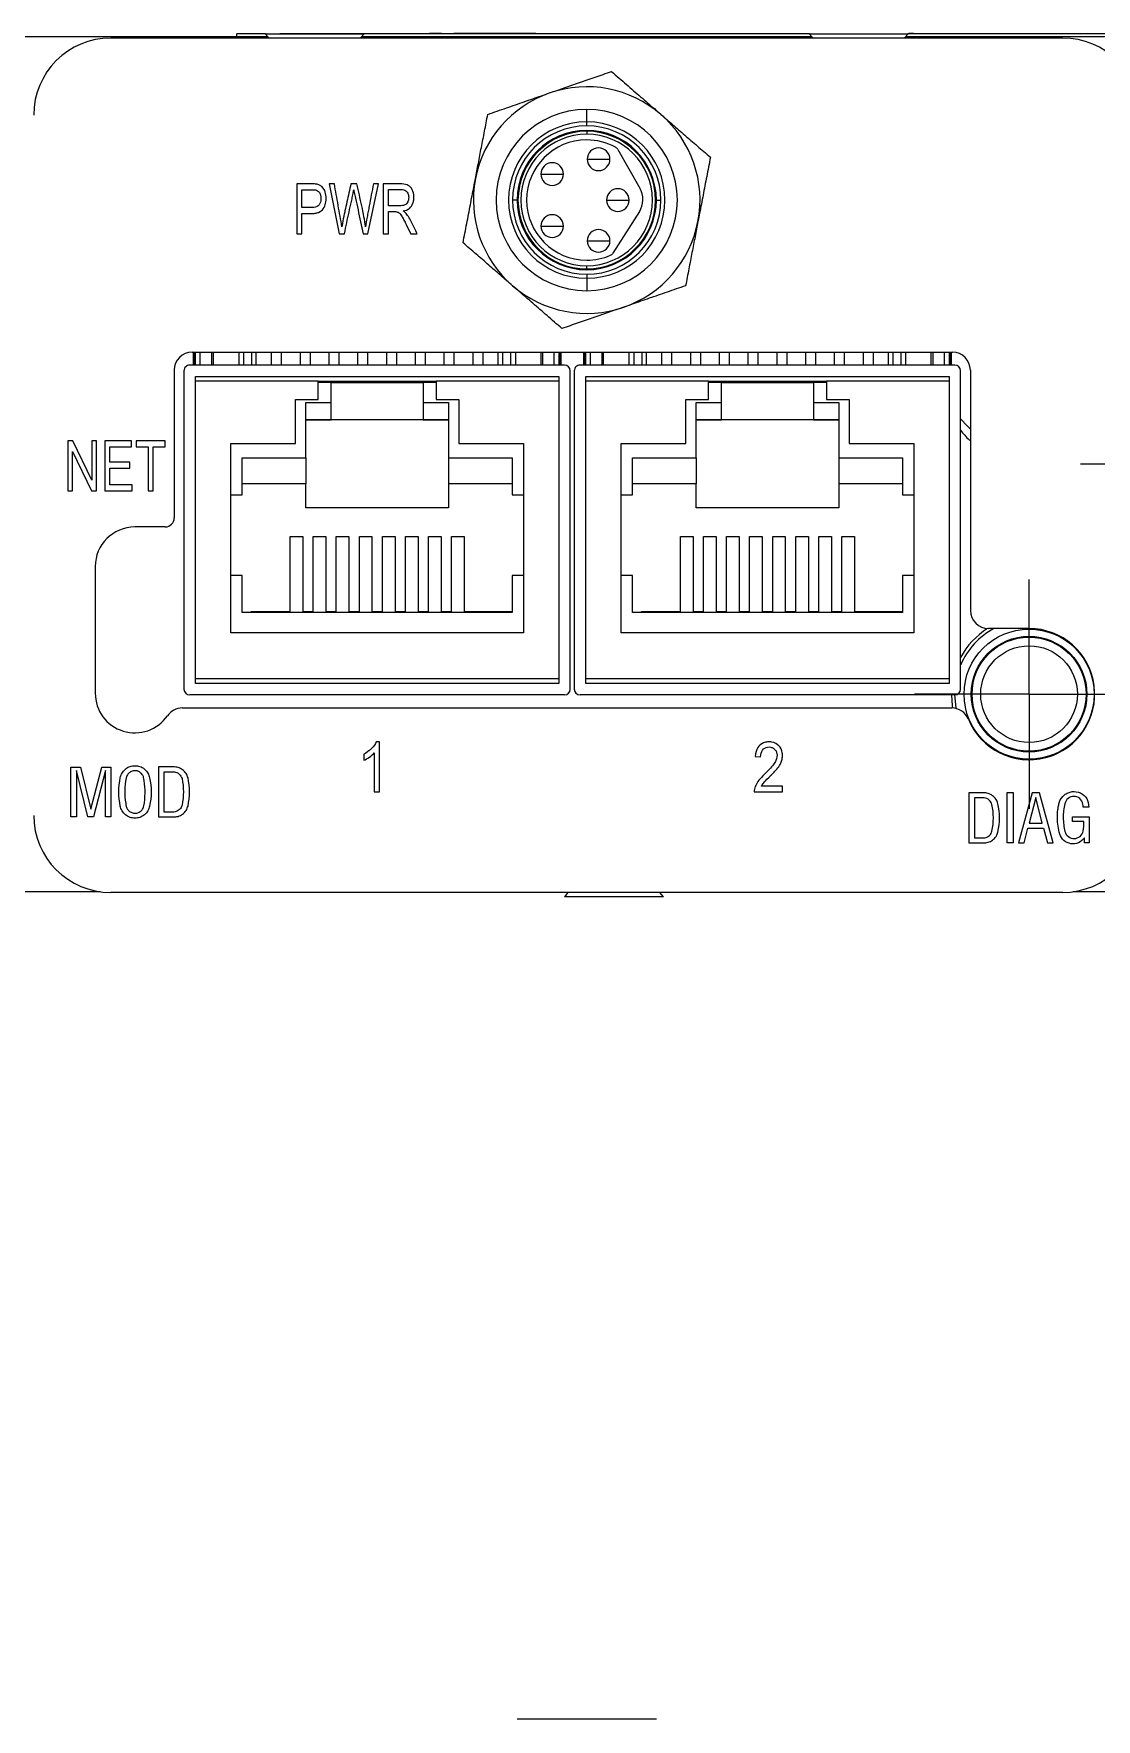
# Model space of a CAD drawing. Header units: inches. Extents: x 1.03 to 9.87, y 1.07 to 7.21.
# Drawn here: x 3.026 to 3.949, y 5.718 to 7.181 of the extents above; entities that cross this region are included whole.
import ezdxf

# ---------------------------------------------------------------- set-up
doc = ezdxf.new("R2010")
doc.units = ezdxf.units.IN
doc.header["$MEASUREMENT"] = 0
doc.layers.add('1', color=7, linetype='Continuous')

# ---------------------------------------------------------------- blocks, each defined once
blk = doc.blocks.new('SW_CENTERMARKSYMBOL_1')
at = {"layer": '1', "color": 0}
for p, q in [((0, 0.1), (0, 0.305)), ((0, 0), (0, 0.05)), ((-0.1, 0), (-0.305, 0)), ((0, 0), (-0.05, 0)), ((0, 0), (0, -0.05)), ((0, 0), (0.05, 0)), ((0.1, 0), (0.305, 0)), ((0, -0.1), (0, -0.305))]:
    blk.add_line(p, q, dxfattribs=at)
blk = doc.blocks.new('SW_CENTERMARKSYMBOL_6')
at = {"layer": '1', "color": 0}
for p, q in [((0, 0.05), (0, 0.0995)), ((0, 0), (0, 0.05)), ((-0.05, 0), (-0.0995, 0)), ((0, 0), (-0.05, 0)), ((0, 0), (0, -0.05)), ((0, 0), (0.05, 0)), ((0.05, 0), (0.0995, 0)), ((0, -0.05), (0, -0.0995))]:
    blk.add_line(p, q, dxfattribs=at)

msp = doc.modelspace()

# ---------------------------------------------------------------- linework, layer by layer
at = {"color": 7, "linetype": 'Continuous', "lineweight": 25}
for p, q in [((3.2293, 7.1787), (2.9883, 7.1787)), ((3.0929, 7.1777), (3.9197, 7.1777)), ((3.2272, 7.1812), (3.2023, 7.1812)), ((3.2023, 7.1787), (3.2023, 7.1812)), ((3.2271, 7.1813), (3.2302, 7.1777)), ((3.2271, 7.1813), (3.2701, 7.1813)), ((3.2397, 7.1814), (3.2397, 7.1813)), ((3.2397, 7.1814), (3.3591, 7.1814)), ((3.2701, 7.1813), (3.3131, 7.1813)), ((3.3099, 7.1777), (3.3131, 7.1813)), ((3.7018, 7.1787), (3.3108, 7.1787)), ((3.6997, 7.1812), (3.3129, 7.1812)), ((3.3591, 7.1814), (3.3591, 7.1812)), ((3.3591, 7.1814), (3.3697, 7.1814)), ((3.3697, 7.1814), (3.3697, 7.1812)), ((3.3803, 7.1814), (3.3697, 7.1814)), ((3.3803, 7.1814), (3.3803, 7.1812)), ((3.3803, 7.1814), (3.3909, 7.1814)), ((3.3909, 7.1814), (3.3909, 7.1812)), ((3.4621, 7.1814), (3.3909, 7.1814)), ((3.4621, 7.1814), (3.4621, 7.1812)), ((3.4627, 7.1814), (3.4627, 7.1812)), ((3.5288, 7.1814), (3.5288, 7.1812)), ((3.5288, 7.1814), (3.5389, 7.1814)), ((3.5389, 7.1814), (3.5638, 7.1814)), ((3.5389, 7.1814), (3.5389, 7.1812)), ((3.5638, 7.1814), (3.5638, 7.1812)), ((3.5638, 7.1814), (3.574, 7.1814)), ((3.574, 7.1814), (3.574, 7.1812)), ((3.5894, 7.1814), (3.6004, 7.1814)), ((3.5894, 7.1814), (3.5894, 7.1812)), ((3.6004, 7.1814), (3.6004, 7.1812)), ((3.6158, 7.1814), (3.6258, 7.1814)), ((3.6158, 7.1814), (3.6158, 7.1812)), ((3.6258, 7.1814), (3.6508, 7.1814)), ((3.6258, 7.1814), (3.6258, 7.1812)), ((3.6508, 7.1814), (3.6508, 7.1812)), ((3.6508, 7.1814), (3.661, 7.1814)), ((3.661, 7.1814), (3.661, 7.1812)), ((3.6753, 7.1814), (3.6753, 7.1812)), ((3.676, 7.1814), (3.676, 7.1812)), ((3.691, 7.1814), (3.691, 7.1812)), ((3.6995, 7.1813), (3.7026, 7.1777)), ((3.6995, 7.1813), (3.7425, 7.1813)), ((3.7224, 7.1814), (3.7224, 7.1813)), ((3.7369, 7.1814), (3.7369, 7.1813)), ((3.7425, 7.1813), (3.7855, 7.1813)), ((3.7592, 7.1814), (3.7592, 7.1813)), ((3.7706, 7.1814), (3.7706, 7.1813)), ((3.7824, 7.1777), (3.7855, 7.1813)), ((4.4913, 7.1787), (3.7832, 7.1787)), ((4.2773, 7.1812), (3.7853, 7.1812)), ((3.7902, 7.1814), (3.7861, 7.1814)), ((3.7902, 7.1814), (3.8009, 7.1814)), ((3.7902, 7.1814), (3.7902, 7.1812)), ((3.8009, 7.1814), (3.8009, 7.1812)), ((3.8009, 7.1814), (3.8119, 7.1814)), ((3.8119, 7.1814), (3.8119, 7.1812)), ((3.8212, 7.1814), (3.8212, 7.1812)), ((3.8212, 7.1814), (3.8329, 7.1814)), ((3.8329, 7.1814), (3.8329, 7.1812)), ((3.8422, 7.1814), (3.8422, 7.1812)), ((3.8422, 7.1814), (3.8532, 7.1814)), ((3.8532, 7.1814), (3.8532, 7.1812)), ((3.8532, 7.1814), (3.8638, 7.1814)), ((3.8638, 7.1814), (3.8638, 7.1812)), ((3.9293, 7.1814), (3.9293, 7.1812)), ((3.9293, 7.1814), (3.973, 7.1814)), ((3.5063, 7.1013), (3.5063, 7.1048)), ((3.5063, 7.0966), (3.5063, 7.094)), ((3.5067, 7.0723), (3.5264, 7.0723)), ((3.5332, 7.0808), (3.5525, 7.0473)), ((3.4664, 7.0595), (3.4861, 7.0595)), ((3.2546, 7.051), (3.2546, 7.0077)), ((3.259, 7.0304), (3.259, 7.0459)), ((3.2871, 7.051), (3.2826, 7.051)), ((3.2826, 7.051), (3.2914, 7.0077)), ((3.3067, 7.051), (3.3014, 7.051)), ((3.3163, 7.0077), (3.3254, 7.051)), ((3.3254, 7.051), (3.321, 7.051)), ((3.3296, 7.051), (3.3296, 7.0077)), ((3.334, 7.0319), (3.334, 7.0462)), ((3.2676, 7.0304), (3.259, 7.0304)), ((3.3435, 7.0319), (3.334, 7.0319)), ((3.334, 7.0077), (3.334, 7.0269)), ((3.4458, 7.0369), (3.4419, 7.0369)), ((3.5235, 7.0369), (3.5432, 7.0369)), ((3.552, 7.0269), (3.5291, 6.9908)), ((3.5668, 7.0369), (3.5707, 7.0369)), ((3.259, 7.0077), (3.259, 7.0253)), ((3.4664, 7.0143), (3.4861, 7.0143)), ((3.2546, 7.0077), (3.259, 7.0077)), ((3.2914, 7.0077), (3.2959, 7.0077)), ((3.312, 7.0077), (3.3163, 7.0077)), ((3.3296, 7.0077), (3.334, 7.0077)), ((3.3534, 7.0077), (3.3589, 7.0077)), ((3.5067, 7.0015), (3.5264, 7.0015)), ((3.5063, 6.9772), (3.5063, 6.9798)), ((3.5063, 6.9725), (3.5063, 6.969)), ((3.1636, 6.9049), (3.8239, 6.9049)), ((3.1645, 6.9049), (3.1645, 6.8936)), ((3.1665, 6.8936), (3.1665, 6.9049)), ((3.1705, 6.8936), (3.1705, 6.9049)), ((3.1804, 6.9049), (3.1804, 6.8936)), ((3.2043, 6.8936), (3.2043, 6.9049)), ((3.2193, 6.8936), (3.2193, 6.9049)), ((3.2323, 6.9049), (3.2323, 6.8936)), ((3.2413, 6.8936), (3.2413, 6.9049)), ((3.2573, 6.9049), (3.2573, 6.8936)), ((3.2663, 6.8936), (3.2663, 6.9049)), ((3.2823, 6.9049), (3.2823, 6.8936)), ((3.2913, 6.8936), (3.2913, 6.9049)), ((3.3073, 6.9049), (3.3073, 6.8936)), ((3.3163, 6.8936), (3.3163, 6.9049)), ((3.3323, 6.9049), (3.3323, 6.8936)), ((3.3413, 6.8936), (3.3413, 6.9049)), ((3.3573, 6.9049), (3.3573, 6.8936)), ((3.3663, 6.8936), (3.3663, 6.9049)), ((3.3823, 6.9049), (3.3823, 6.8936)), ((3.3913, 6.8936), (3.3913, 6.9049)), ((3.4073, 6.9049), (3.4073, 6.8936)), ((3.4163, 6.8936), (3.4163, 6.9049)), ((3.4293, 6.8936), (3.4293, 6.9049)), ((3.4443, 6.9049), (3.4443, 6.8936)), ((3.4682, 6.8936), (3.4682, 6.9049)), ((3.478, 6.8936), (3.478, 6.9049)), ((3.482, 6.9049), (3.482, 6.8936)), ((3.484, 6.8936), (3.484, 6.9049)), ((3.5035, 6.9049), (3.5035, 6.8936)), ((3.5055, 6.8936), (3.5055, 6.9049)), ((3.5095, 6.8936), (3.5095, 6.9049)), ((3.5194, 6.9049), (3.5194, 6.8936)), ((3.5433, 6.8936), (3.5433, 6.9049)), ((3.5583, 6.8936), (3.5583, 6.9049)), ((3.5713, 6.9049), (3.5713, 6.8936)), ((3.5803, 6.8936), (3.5803, 6.9049)), ((3.5963, 6.9049), (3.5963, 6.8936)), ((3.6053, 6.8936), (3.6053, 6.9049)), ((3.6213, 6.9049), (3.6213, 6.8936)), ((3.6303, 6.8936), (3.6303, 6.9049)), ((3.6463, 6.9049), (3.6463, 6.8936)), ((3.6553, 6.8936), (3.6553, 6.9049)), ((3.6713, 6.9049), (3.6713, 6.8936)), ((3.6803, 6.8936), (3.6803, 6.9049)), ((3.6963, 6.9049), (3.6963, 6.8936)), ((3.7053, 6.8936), (3.7053, 6.9049)), ((3.7213, 6.9049), (3.7213, 6.8936)), ((3.7303, 6.8936), (3.7303, 6.9049)), ((3.7463, 6.9049), (3.7463, 6.8936)), ((3.7553, 6.8936), (3.7553, 6.9049)), ((3.7683, 6.8936), (3.7683, 6.9049)), ((3.7833, 6.9049), (3.7833, 6.8936)), ((3.8072, 6.8936), (3.8072, 6.9049)), ((3.817, 6.8936), (3.817, 6.9049)), ((3.821, 6.9049), (3.821, 6.8936)), ((3.823, 6.8936), (3.823, 6.9049)), ((3.148, 6.8892), (3.148, 6.7609)), ((3.1565, 6.8886), (3.1565, 6.6121)), ((3.487, 6.8936), (3.1615, 6.8936)), ((3.1665, 6.8836), (3.482, 6.8836)), ((3.1665, 6.6171), (3.1665, 6.8836)), ((3.482, 6.8836), (3.482, 6.6171)), ((3.492, 6.6121), (3.492, 6.8886)), ((3.4955, 6.8886), (3.4955, 6.6121)), ((3.826, 6.8936), (3.5005, 6.8936)), ((3.5055, 6.8836), (3.821, 6.8836)), ((3.5055, 6.6171), (3.5055, 6.8836)), ((3.821, 6.8836), (3.821, 6.6171)), ((3.831, 6.6121), (3.831, 6.8886)), ((3.8396, 6.8892), (3.8396, 6.6804)), ((3.273, 6.8796), (3.1665, 6.8796)), ((3.1665, 6.6211), (3.1665, 6.8796)), ((3.273, 6.8796), (3.3755, 6.8796)), ((3.273, 6.8636), (3.273, 6.8796)), ((3.2843, 6.8786), (3.273, 6.8786)), ((3.275, 6.8786), (3.2752, 6.8796)), ((3.2834, 6.8796), (3.2835, 6.8786)), ((3.2843, 6.8611), (3.2843, 6.8786)), ((3.2843, 6.8786), (3.3643, 6.8786)), ((3.2913, 6.8786), (3.2913, 6.8796)), ((3.3073, 6.8796), (3.3073, 6.8786)), ((3.3163, 6.8786), (3.3163, 6.8796)), ((3.3323, 6.8796), (3.3323, 6.8786)), ((3.3413, 6.8786), (3.3413, 6.8796)), ((3.3573, 6.8796), (3.3573, 6.8786)), ((3.3643, 6.8786), (3.3643, 6.8611)), ((3.3755, 6.8786), (3.3643, 6.8786)), ((3.365, 6.8786), (3.3652, 6.8796)), ((3.3734, 6.8796), (3.3735, 6.8786)), ((3.482, 6.8796), (3.3755, 6.8796)), ((3.3755, 6.8796), (3.3755, 6.8636)), ((3.482, 6.8796), (3.482, 6.6211)), ((3.5055, 6.6211), (3.5055, 6.8796)), ((3.612, 6.8796), (3.5055, 6.8796)), ((3.612, 6.8636), (3.612, 6.8796)), ((3.612, 6.8796), (3.7145, 6.8796)), ((3.6233, 6.8786), (3.612, 6.8786)), ((3.614, 6.8786), (3.6142, 6.8796)), ((3.6224, 6.8796), (3.6225, 6.8786)), ((3.6233, 6.8611), (3.6233, 6.8786)), ((3.6233, 6.8786), (3.7033, 6.8786)), ((3.6303, 6.8786), (3.6303, 6.8796)), ((3.6463, 6.8796), (3.6463, 6.8786)), ((3.6553, 6.8786), (3.6553, 6.8796)), ((3.6713, 6.8796), (3.6713, 6.8786)), ((3.6803, 6.8786), (3.6803, 6.8796)), ((3.6963, 6.8796), (3.6963, 6.8786)), ((3.7033, 6.8786), (3.7033, 6.8611)), ((3.7145, 6.8786), (3.7033, 6.8786)), ((3.704, 6.8786), (3.7042, 6.8796)), ((3.7124, 6.8796), (3.7125, 6.8786)), ((3.7145, 6.8796), (3.7145, 6.8636)), ((3.821, 6.8796), (3.7145, 6.8796)), ((3.821, 6.8796), (3.821, 6.6211)), ((3.2534, 6.8636), (3.273, 6.8636)), ((3.2534, 6.8255), (3.2534, 6.8636)), ((3.2623, 6.8131), (3.2623, 6.8611)), ((3.2623, 6.8611), (3.2843, 6.8611)), ((3.2843, 6.8461), (3.2843, 6.8611)), ((3.3643, 6.8611), (3.3863, 6.8611)), ((3.3643, 6.8611), (3.3643, 6.8461)), ((3.3755, 6.8636), (3.3952, 6.8636)), ((3.3863, 6.8611), (3.3863, 6.8131)), ((3.3952, 6.8636), (3.3952, 6.8255)), ((3.5924, 6.8636), (3.612, 6.8636)), ((3.5924, 6.8255), (3.5924, 6.8636)), ((3.6013, 6.8131), (3.6013, 6.8611)), ((3.6013, 6.8611), (3.6233, 6.8611)), ((3.6233, 6.8461), (3.6233, 6.8611)), ((3.7033, 6.8611), (3.7253, 6.8611)), ((3.7033, 6.8611), (3.7033, 6.8461)), ((3.7145, 6.8636), (3.7342, 6.8636)), ((3.7253, 6.8611), (3.7253, 6.8131)), ((3.7342, 6.8636), (3.7342, 6.8255)), ((3.2623, 6.8461), (3.2843, 6.8461)), ((3.3863, 6.8461), (3.2623, 6.8461)), ((3.3643, 6.8461), (3.3863, 6.8461)), ((3.6013, 6.8461), (3.6233, 6.8461)), ((3.7253, 6.8461), (3.6013, 6.8461)), ((3.7033, 6.8461), (3.7253, 6.8461)), ((3.0599, 6.8277), (3.0555, 6.8277)), ((3.0555, 6.8277), (3.0555, 6.7844)), ((3.0766, 6.7937), (3.0599, 6.8277)), ((3.0806, 6.8277), (3.0766, 6.8277)), ((3.0766, 6.8277), (3.0766, 6.7937)), ((3.0806, 6.7844), (3.0806, 6.8277)), ((3.1108, 6.8277), (3.0878, 6.8277)), ((3.0878, 6.8277), (3.0878, 6.7844)), ((3.092, 6.8093), (3.092, 6.8226)), ((3.092, 6.8226), (3.1108, 6.8226)), ((3.1108, 6.8226), (3.1108, 6.8277)), ((3.1402, 6.8277), (3.115, 6.8277)), ((3.115, 6.8277), (3.115, 6.8226)), ((3.115, 6.8226), (3.1254, 6.8226)), ((3.1254, 6.8226), (3.1254, 6.7844)), ((3.1296, 6.7844), (3.1296, 6.8226)), ((3.1296, 6.8226), (3.1402, 6.8226)), ((3.1402, 6.8226), (3.1402, 6.8277)), ((3.1973, 6.8255), (3.2534, 6.8255)), ((3.1973, 6.6611), (3.1973, 6.8255)), ((3.3952, 6.8255), (3.4513, 6.8255)), ((3.4513, 6.8255), (3.4513, 6.6611)), ((3.5363, 6.8255), (3.5924, 6.8255)), ((3.5363, 6.6611), (3.5363, 6.8255)), ((3.7342, 6.8255), (3.7903, 6.8255)), ((3.7903, 6.8255), (3.7903, 6.6611)), ((3.0596, 6.7844), (3.0596, 6.8184)), ((3.0596, 6.8184), (3.0763, 6.7844)), ((3.1096, 6.8093), (3.092, 6.8093)), ((3.1096, 6.8042), (3.1096, 6.8093)), ((3.207, 6.8131), (3.2623, 6.8131)), ((3.207, 6.7808), (3.207, 6.8131)), ((3.2623, 6.8131), (3.2623, 6.7906)), ((3.3863, 6.8131), (3.4415, 6.8131)), ((3.3863, 6.8131), (3.3863, 6.7906)), ((3.4415, 6.8131), (3.4415, 6.7808)), ((3.546, 6.8131), (3.6013, 6.8131)), ((3.546, 6.7808), (3.546, 6.8131)), ((3.6013, 6.8131), (3.6013, 6.7906)), ((3.7253, 6.8131), (3.7805, 6.8131)), ((3.7253, 6.8131), (3.7253, 6.7906)), ((3.7805, 6.8131), (3.7805, 6.7808)), ((3.092, 6.7895), (3.092, 6.8042)), ((3.092, 6.8042), (3.1096, 6.8042)), ((3.0555, 6.7844), (3.0596, 6.7844)), ((3.0763, 6.7844), (3.0806, 6.7844)), ((3.0878, 6.7844), (3.1115, 6.7844)), ((3.1115, 6.7895), (3.092, 6.7895)), ((3.1115, 6.7844), (3.1115, 6.7895)), ((3.1254, 6.7844), (3.1296, 6.7844)), ((3.1973, 6.7808), (3.207, 6.7808)), ((3.2623, 6.7906), (3.207, 6.7906)), ((3.2623, 6.7696), (3.2623, 6.7906)), ((3.4415, 6.7906), (3.3863, 6.7906)), ((3.3863, 6.7906), (3.3863, 6.7696)), ((3.4415, 6.7808), (3.4513, 6.7808)), ((3.5363, 6.7808), (3.546, 6.7808)), ((3.6013, 6.7906), (3.546, 6.7906)), ((3.6013, 6.7696), (3.6013, 6.7906)), ((3.7805, 6.7906), (3.7253, 6.7906)), ((3.7253, 6.7906), (3.7253, 6.7696)), ((3.7805, 6.7808), (3.7903, 6.7808)), ((3.3863, 6.7696), (3.2623, 6.7696)), ((3.7253, 6.7696), (3.6013, 6.7696)), ((3.1402, 6.753), (3.1138, 6.753)), ((3.2488, 6.7446), (3.2598, 6.7446)), ((3.2488, 6.6796), (3.2488, 6.7446)), ((3.2598, 6.7446), (3.2598, 6.6796)), ((3.2688, 6.7446), (3.2798, 6.7446)), ((3.2688, 6.6796), (3.2688, 6.7446)), ((3.2798, 6.7446), (3.2798, 6.6796)), ((3.2888, 6.7446), (3.2998, 6.7446)), ((3.2888, 6.6796), (3.2888, 6.7446)), ((3.2998, 6.7446), (3.2998, 6.6796)), ((3.3088, 6.7446), (3.3198, 6.7446)), ((3.3088, 6.6796), (3.3088, 6.7446)), ((3.3198, 6.7446), (3.3198, 6.6796)), ((3.3288, 6.7446), (3.3398, 6.7446)), ((3.3288, 6.6796), (3.3288, 6.7446)), ((3.3398, 6.7446), (3.3398, 6.6796)), ((3.3488, 6.7446), (3.3598, 6.7446)), ((3.3488, 6.6796), (3.3488, 6.7446)), ((3.3598, 6.7446), (3.3598, 6.6796)), ((3.3688, 6.7446), (3.3798, 6.7446)), ((3.3688, 6.6796), (3.3688, 6.7446)), ((3.3798, 6.7446), (3.3798, 6.6796)), ((3.3888, 6.7446), (3.3998, 6.7446)), ((3.3888, 6.6796), (3.3888, 6.7446)), ((3.3998, 6.7446), (3.3998, 6.6796)), ((3.5878, 6.7446), (3.5988, 6.7446)), ((3.5878, 6.6796), (3.5878, 6.7446)), ((3.5988, 6.7446), (3.5988, 6.6796)), ((3.6078, 6.7446), (3.6188, 6.7446)), ((3.6078, 6.6796), (3.6078, 6.7446)), ((3.6188, 6.7446), (3.6188, 6.6796)), ((3.6278, 6.7446), (3.6388, 6.7446)), ((3.6278, 6.6796), (3.6278, 6.7446)), ((3.6388, 6.7446), (3.6388, 6.6796)), ((3.6478, 6.7446), (3.6588, 6.7446)), ((3.6478, 6.6796), (3.6478, 6.7446)), ((3.6588, 6.7446), (3.6588, 6.6796)), ((3.6678, 6.7446), (3.6788, 6.7446)), ((3.6678, 6.6796), (3.6678, 6.7446)), ((3.6788, 6.7446), (3.6788, 6.6796)), ((3.6878, 6.7446), (3.6988, 6.7446)), ((3.6878, 6.6796), (3.6878, 6.7446)), ((3.6988, 6.7446), (3.6988, 6.6796)), ((3.7078, 6.7446), (3.7188, 6.7446)), ((3.7078, 6.6796), (3.7078, 6.7446)), ((3.7188, 6.7446), (3.7188, 6.6796)), ((3.7278, 6.7446), (3.7388, 6.7446)), ((3.7278, 6.6796), (3.7278, 6.7446)), ((3.7388, 6.7446), (3.7388, 6.6796)), ((3.0793, 6.7186), (3.0793, 6.6086)), ((3.207, 6.7108), (3.1973, 6.7108)), ((3.207, 6.6786), (3.207, 6.7108)), ((3.4415, 6.7108), (3.4415, 6.6786)), ((3.4513, 6.7108), (3.4415, 6.7108)), ((3.546, 6.7108), (3.5363, 6.7108)), ((3.546, 6.6786), (3.546, 6.7108)), ((3.7805, 6.7108), (3.7805, 6.6786)), ((3.7903, 6.7108), (3.7805, 6.7108)), ((3.4415, 6.6786), (3.207, 6.6786)), ((3.2148, 6.6796), (3.2488, 6.6796)), ((3.2148, 6.6786), (3.2148, 6.6796)), ((3.2598, 6.6796), (3.2688, 6.6796)), ((3.2798, 6.6796), (3.2888, 6.6796)), ((3.2998, 6.6796), (3.3088, 6.6796)), ((3.3198, 6.6796), (3.3288, 6.6796)), ((3.3398, 6.6796), (3.3488, 6.6796)), ((3.3598, 6.6796), (3.3688, 6.6796)), ((3.3798, 6.6796), (3.3888, 6.6796)), ((3.3998, 6.6796), (3.4415, 6.6796)), ((3.7805, 6.6786), (3.546, 6.6786)), ((3.5538, 6.6796), (3.5878, 6.6796)), ((3.5538, 6.6786), (3.5538, 6.6796)), ((3.5988, 6.6796), (3.6078, 6.6796)), ((3.6188, 6.6796), (3.6278, 6.6796)), ((3.6388, 6.6796), (3.6478, 6.6796)), ((3.6588, 6.6796), (3.6678, 6.6796)), ((3.6788, 6.6796), (3.6878, 6.6796)), ((3.6988, 6.6796), (3.7078, 6.6796)), ((3.7188, 6.6796), (3.7278, 6.6796)), ((3.7388, 6.6796), (3.7805, 6.6796)), ((3.4513, 6.6611), (3.1973, 6.6611)), ((3.7903, 6.6611), (3.5363, 6.6611)), ((3.8905, 6.6648), (3.8552, 6.6648)), ((3.482, 6.6211), (3.1665, 6.6211)), ((3.482, 6.6171), (3.1665, 6.6171)), ((3.821, 6.6211), (3.5055, 6.6211)), ((3.821, 6.6171), (3.5055, 6.6171)), ((3.487, 6.6071), (3.1615, 6.6071)), ((3.826, 6.6071), (3.5005, 6.6071)), ((3.155, 6.5959), (3.8233, 6.5959)), ((3.3264, 6.5664), (3.3235, 6.5664)), ((3.3264, 6.5229), (3.3264, 6.5664)), ((3.0583, 6.5013), (3.0583, 6.5445)), ((3.0583, 6.5445), (3.0667, 6.5445)), ((3.0667, 6.5445), (3.0755, 6.508)), ((3.0755, 6.508), (3.0851, 6.5445)), ((3.0851, 6.5445), (3.0931, 6.5445)), ((3.0931, 6.5445), (3.0931, 6.5013)), ((3.1472, 6.5446), (3.1345, 6.5446)), ((3.1345, 6.5446), (3.1345, 6.5012)), ((3.3127, 6.5556), (3.3127, 6.5504)), ((3.3218, 6.5568), (3.3218, 6.5229)), ((3.6526, 6.5538), (3.6573, 6.5533)), ((3.0631, 6.5415), (3.0631, 6.5013)), ((3.0731, 6.5013), (3.0631, 6.5415)), ((3.0884, 6.5415), (3.078, 6.5013)), ((3.0884, 6.5013), (3.0884, 6.5415)), ((3.1394, 6.5054), (3.1394, 6.5404)), ((3.3218, 6.5229), (3.3264, 6.5229)), ((3.6518, 6.5229), (3.6764, 6.5229)), ((3.6764, 6.528), (3.6581, 6.528)), ((3.6764, 6.5229), (3.6764, 6.528)), ((3.8508, 6.5221), (3.8381, 6.5221)), ((3.8381, 6.5221), (3.8381, 6.4787)), ((3.843, 6.5179), (3.843, 6.4829)), ((3.8715, 6.5223), (3.8767, 6.5223)), ((3.8715, 6.4787), (3.8715, 6.5223)), ((3.8767, 6.5223), (3.8767, 6.4787)), ((3.8932, 6.522), (3.8814, 6.4787)), ((3.8963, 6.5182), (3.8906, 6.4957)), ((3.8995, 6.522), (3.8932, 6.522)), ((3.9019, 6.4957), (3.8963, 6.5182)), ((3.9115, 6.4787), (3.8995, 6.522)), ((3.0631, 6.5013), (3.0583, 6.5013)), ((3.078, 6.5013), (3.0731, 6.5013)), ((3.0931, 6.5013), (3.0884, 6.5013)), ((3.1345, 6.5012), (3.1472, 6.5012)), ((3.9282, 6.5014), (3.9428, 6.5014)), ((3.9282, 6.4971), (3.9282, 6.5014)), ((3.9424, 6.5098), (3.9375, 6.5098)), ((3.9428, 6.5014), (3.9428, 6.4788)), ((3.8863, 6.4787), (3.8894, 6.4913)), ((3.8894, 6.4913), (3.903, 6.4913)), ((3.8906, 6.4957), (3.9019, 6.4957)), ((3.903, 6.4913), (3.9064, 6.4787)), ((3.9382, 6.4971), (3.9282, 6.4971)), ((3.8381, 6.4787), (3.8508, 6.4787)), ((3.8767, 6.4787), (3.8715, 6.4787)), ((3.8814, 6.4787), (3.8863, 6.4787)), ((3.9064, 6.4787), (3.9115, 6.4787)), ((3.9386, 6.4788), (3.9385, 6.4831)), ((3.9428, 6.4788), (3.9386, 6.4788)), ((3.0838, 6.4362), (2.9883, 6.4362)), ((3.9197, 6.4355), (3.0929, 6.4355)), ((3.49, 6.4355), (3.4869, 6.4318)), ((3.5729, 6.4318), (3.4869, 6.4318)), ((3.5729, 6.4318), (3.5698, 6.4355)), ((4.4913, 6.4362), (3.9288, 6.4362)), ((3.5668, 5.7176), (3.4458, 5.7176))]:
    msp.add_line(p, q, dxfattribs=at)
at = {"color": 8, "linetype": 'Continuous', "lineweight": 25}
for p, q in [((3.5063, 7.1048), (3.5063, 7.1157)), ((3.5063, 6.969), (3.5063, 6.9582)), ((3.1653, 6.8936), (3.1653, 6.9049)), ((3.1658, 6.8936), (3.1658, 6.9049)), ((3.182, 6.8936), (3.182, 6.9049)), ((3.2081, 6.9049), (3.2081, 6.8936)), ((3.2155, 6.8936), (3.2155, 6.9049)), ((3.4331, 6.9049), (3.4331, 6.8936)), ((3.4405, 6.8936), (3.4405, 6.9049)), ((3.4666, 6.8936), (3.4666, 6.9049)), ((3.4828, 6.9049), (3.4828, 6.8936)), ((3.4833, 6.8936), (3.4833, 6.9049)), ((3.5043, 6.8936), (3.5043, 6.9049)), ((3.5048, 6.8936), (3.5048, 6.9049)), ((3.521, 6.8936), (3.521, 6.9049)), ((3.5471, 6.9049), (3.5471, 6.8936)), ((3.5545, 6.8936), (3.5545, 6.9049)), ((3.7721, 6.9049), (3.7721, 6.8936)), ((3.7795, 6.8936), (3.7795, 6.9049)), ((3.8056, 6.8936), (3.8056, 6.9049)), ((3.8218, 6.9049), (3.8218, 6.8936)), ((3.8223, 6.8936), (3.8223, 6.9049))]:
    msp.add_line(p, q, dxfattribs=at)
at = {"color": 7, "linetype": 'Continuous', "lineweight": 25, "flags": 128}
for points in [[(3.831, 6.8468), (3.8366, 6.8408), (3.8396, 6.838)], [(3.823, 6.6071), (3.8238, 6.5976), (3.8241, 6.5958)]]:
    msp.add_lwpolyline(points, dxfattribs=at)
at = {"color": 8, "linetype": 'Continuous', "lineweight": 25, "flags": 128}
msp.add_lwpolyline([(3.8258, 6.6071), (3.8269, 6.596), (3.827, 6.5954)], dxfattribs=at)
at = {"color": 7, "linetype": 'Continuous', "lineweight": 25}
for radius in [0.0565, 0.0502, 0.0495, 0.042]:
    msp.add_circle((3.8905, 6.6078), radius, dxfattribs=at)
for centre, radius, start, end in [((3.0929, 7.1107), 0.0669, 90, 180), ((3.9197, 7.1107), 0.0669, 0, 90), ((3.5063, 7.0369), 0.0984, 109.0837, 169.0837), ((3.5063, 7.0369), 0.0984, 49.0837, 109.0837), ((3.5063, 7.0369), 0.0787, 90, 180), ((3.5063, 7.0369), 0.0787, 0, 90), ((3.5063, 7.0369), 0.0679, 90, 180), ((3.5063, 7.0369), 0.0644, 90, 180), ((3.5063, 7.0369), 0.0679, 0, 90), ((3.5063, 7.0369), 0.0644, 0, 90), ((3.5063, 7.0369), 0.0984, 349.0837, 49.0837), ((3.5063, 7.0369), 0.0605, 0, 180), ((3.5063, 7.0369), 0.0597, 90, 270), ((3.5063, 7.0369), 0.0571, 90, 180), ((3.5063, 7.0369), 0.0522, 90, 270), ((3.5063, 7.0369), 0.0597, 270, 90), ((3.5063, 7.0369), 0.0571, 0, 90), ((3.5063, 7.0369), 0.0522, 61.3114, 90), ((3.5166, 7.0723), 0.00984, 90, 180), ((3.5166, 7.0723), 0.00984, 180, 270), ((3.5166, 7.0723), 0.00984, 0, 90), ((3.5166, 7.0723), 0.00984, 270, 0), ((3.529, 7.0784), 0.00492, 29.8778, 61.3114), ((3.5063, 7.0369), 0.0984, 169.0837, 229.0837), ((3.4763, 7.0595), 0.00984, 90, 180), ((3.4763, 7.0595), 0.00984, 180, 270), ((3.4763, 7.0595), 0.00984, 0, 90), ((3.4763, 7.0595), 0.00984, 270, 0), ((3.5333, 7.0369), 0.00984, 90, 180), ((3.5333, 7.0369), 0.00984, 0, 90), ((3.5354, 7.0374), 0.0197, 327.4538, 29.8778), ((3.5063, 7.0369), 0.0787, 180, 270), ((3.5063, 7.0369), 0.0679, 180, 270), ((3.5063, 7.0369), 0.0644, 180, 270), ((3.5063, 7.0369), 0.0605, 180, 0), ((3.5063, 7.0369), 0.0571, 180, 270), ((3.5063, 7.0369), 0.0571, 270, 0), ((3.5063, 7.0369), 0.0644, 270, 0), ((3.5063, 7.0369), 0.0679, 270, 0), ((3.5063, 7.0369), 0.0787, 270, 0), ((3.5333, 7.0369), 0.00984, 180, 270), ((3.5333, 7.0369), 0.00984, 270, 0), ((3.4763, 7.0143), 0.00984, 90, 180), ((3.4763, 7.0143), 0.00984, 180, 270), ((3.4763, 7.0143), 0.00984, 0, 90), ((3.4763, 7.0143), 0.00984, 270, 0), ((3.5063, 7.0369), 0.0984, 289.0837, 349.0837), ((3.5166, 7.0015), 0.00984, 90, 180), ((3.5166, 7.0015), 0.00984, 180, 270), ((3.5166, 7.0015), 0.00984, 0, 90), ((3.5166, 7.0015), 0.00984, 270, 0), ((3.5063, 7.0369), 0.0522, 270, 293.2047), ((3.5249, 6.9935), 0.00492, 293.2047, 327.4538), ((3.5063, 7.0369), 0.0984, 229.0837, 289.0837), ((3.1636, 6.8892), 0.0156, 90, 180), ((3.8239, 6.8892), 0.0156, 0, 90), ((3.1615, 6.8886), 0.005, 89.9999, 180), ((3.487, 6.8886), 0.005, 360, 90), ((3.5005, 6.8886), 0.005, 89.9999, 180), ((3.826, 6.8886), 0.005, 360, 90), ((3.1138, 6.7186), 0.0344, 90, 180), ((3.1402, 6.7609), 0.00781, 270, 0), ((3.8552, 6.6804), 0.0156, 180, 270), ((3.8905, 6.6078), 0.0675, 122.3535, 151.7228), ((3.8905, 6.6078), 0.057, 202.3082, 90), ((3.1138, 6.6086), 0.0344, 180, 325.4959), ((3.1615, 6.6121), 0.005, 180, 270), ((3.487, 6.6121), 0.005, 270.0001, 0), ((3.5005, 6.6121), 0.005, 180, 270), ((3.826, 6.6121), 0.005, 270.0001, 0), ((3.155, 6.5802), 0.0156, 90, 145.4959), ((3.8233, 6.5802), 0.0156, 22.3082, 90), ((3.0929, 6.5025), 0.0669, 180, 270), ((3.9197, 6.5025), 0.0669, 270, 0)]:
    msp.add_arc(centre, radius, start, end, dxfattribs=at)
at = {"color": 8, "linetype": 'Continuous', "lineweight": 25}
msp.add_arc((3.8905, 6.6078), 0.0646, 118.1498, 156.8586, dxfattribs=at)
at = {"color": 7, "linetype": 'Continuous', "lineweight": 25}
for points, knots in [([(3.4741, 7.1299), (3.4762, 7.1307), (3.4804, 7.1321), (3.4869, 7.1343), (3.4934, 7.1366), (3.5, 7.1389), (3.5068, 7.1412), (3.5137, 7.1436), (3.5207, 7.1461), (3.5254, 7.1477), (3.5278, 7.1485)], [0, 0, 0, 0, 0.11645, 0.235207, 0.356344, 0.47993, 0.60603, 0.734704, 0.866009, 1, 1, 1, 1]), ([(3.5278, 7.1485), (3.53, 7.1466), (3.5343, 7.1429), (3.5407, 7.1374), (3.5469, 7.1319), (3.5531, 7.1266), (3.5591, 7.1214), (3.565, 7.1163), (3.5688, 7.113), (3.5708, 7.1113)], [0, 0, 0, 0, 0.152912, 0.302327, 0.448325, 0.590995, 0.730429, 0.866728, 1, 1, 1, 1]), ([(3.4204, 7.1113), (3.4231, 7.1123), (3.4285, 7.1141), (3.4365, 7.1169), (3.4443, 7.1196), (3.452, 7.1223), (3.4595, 7.1249), (3.4669, 7.1274), (3.4717, 7.1291), (3.4741, 7.1299)], [0, 0, 0, 0, 0.152912, 0.302327, 0.448325, 0.590995, 0.730429, 0.866728, 1, 1, 1, 1]), ([(3.4096, 7.0556), (3.4101, 7.0577), (3.4109, 7.0621), (3.4122, 7.0688), (3.4135, 7.0756), (3.4148, 7.0825), (3.4162, 7.0895), (3.4176, 7.0967), (3.419, 7.104), (3.4199, 7.1089), (3.4204, 7.1113)], [0, 0, 0, 0, 0.11645, 0.235207, 0.356344, 0.47993, 0.60603, 0.734704, 0.866009, 1, 1, 1, 1]), ([(3.5708, 7.1113), (3.5724, 7.1098), (3.5758, 7.1069), (3.5809, 7.1025), (3.5862, 7.0979), (3.5915, 7.0933), (3.5969, 7.0886), (3.6024, 7.0838), (3.608, 7.079), (3.6118, 7.0757), (3.6137, 7.0741)], [0, 0, 0, 0, 0.1164499, 0.235207, 0.3563443, 0.4799303, 0.6060297, 0.7347035, 0.866009, 1, 1, 1, 1]), ([(3.6137, 7.0741), (3.6132, 7.0713), (3.6121, 7.0657), (3.6105, 7.0574), (3.6089, 7.0492), (3.6074, 7.0413), (3.6059, 7.0335), (3.6044, 7.0258), (3.6034, 7.0208), (3.6029, 7.0183)], [0, 0, 0, 0, 0.152912, 0.302327, 0.448325, 0.590995, 0.730429, 0.866728, 1, 1, 1, 1]), ([(3.3989, 6.9998), (3.3994, 7.0026), (3.4005, 7.0081), (3.4021, 7.0164), (3.4037, 7.0246), (3.4052, 7.0326), (3.4067, 7.0404), (3.4082, 7.048), (3.4092, 7.0531), (3.4096, 7.0556)], [0, 0, 0, 0, 0.152912, 0.302327, 0.448325, 0.590995, 0.730429, 0.866728, 1, 1, 1, 1]), ([(3.2722, 7.0506), (3.2714, 7.0508), (3.2703, 7.0509), (3.2675, 7.051), (3.2658, 7.051), (3.261, 7.051), (3.2578, 7.051), (3.2546, 7.051)], [0, 0, 0, 0, 0.25, 0.25, 0.5, 0.5, 1, 1, 1, 1]), ([(3.259, 7.0253), (3.2616, 7.0253), (3.2641, 7.0253), (3.268, 7.0253), (3.2693, 7.0253), (3.2715, 7.0256), (3.2725, 7.0259), (3.2752, 7.0269), (3.2765, 7.028), (3.2784, 7.0308), (3.2795, 7.0331), (3.2799, 7.0359), (3.28, 7.0378), (3.28, 7.0388), (3.2798, 7.0417), (3.2794, 7.0435), (3.2773, 7.0482), (3.2753, 7.0499), (3.2722, 7.0506)], [0, 0, 0, 0, 0.125, 0.125, 0.1875, 0.1875, 0.25, 0.25, 0.375, 0.375, 0.5, 0.5625, 0.5625, 0.625, 0.625, 0.75, 0.75, 1, 1, 1, 1]), ([(3.259, 7.0459), (3.2614, 7.0459), (3.2638, 7.0459), (3.2675, 7.0459), (3.2687, 7.0459), (3.2705, 7.0457), (3.2712, 7.0456), (3.2716, 7.0455)], [0, 0, 0, 0, 0.5, 0.5, 0.75, 0.75, 1, 1, 1, 1]), ([(3.2716, 7.0455), (3.2723, 7.0452), (3.2729, 7.0448), (3.274, 7.0437), (3.2744, 7.043), (3.2751, 7.0413), (3.2753, 7.0404), (3.2755, 7.0384), (3.2755, 7.0373), (3.275, 7.0344), (3.2743, 7.0329), (3.2719, 7.0309), (3.2701, 7.0304), (3.2676, 7.0304)], [0, 0, 0, 0, 0.125, 0.125, 0.25, 0.25, 0.375, 0.375, 0.5, 0.5, 0.75, 0.75, 1, 1, 1, 1]), ([(3.2936, 7.0137), (3.2928, 7.0199), (3.2915, 7.0261), (3.2893, 7.0385), (3.2882, 7.0448), (3.2871, 7.051)], [0, 0, 0, 0, 0.5, 0.5, 1, 1, 1, 1]), ([(3.3014, 7.051), (3.3003, 7.0458), (3.2986, 7.0379), (3.2966, 7.0288), (3.2957, 7.0245), (3.2953, 7.0227), (3.2952, 7.0222), (3.2951, 7.0219), (3.2951, 7.0218), (3.2949, 7.0206), (3.2944, 7.018), (3.2936, 7.0137)], [0, 0, 0, 0, 0.5, 0.75, 0.875, 0.90625, 0.921875, 0.921875, 0.9375, 0.9375, 1, 1, 1, 1]), ([(3.2959, 7.0077), (3.2972, 7.0139), (3.2992, 7.0232), (3.3016, 7.034), (3.3026, 7.0387), (3.3031, 7.041), (3.3032, 7.0418), (3.3036, 7.0436), (3.3038, 7.0446), (3.304, 7.0458)], [0, 0, 0, 0, 0.5, 0.75, 0.875, 0.875, 0.9375, 0.9375, 1, 1, 1, 1]), ([(3.304, 7.0458), (3.304, 7.0454), (3.3043, 7.0442), (3.3047, 7.042), (3.3051, 7.0404), (3.3053, 7.0395), (3.3062, 7.0352), (3.3084, 7.0249), (3.3106, 7.0146), (3.312, 7.0077)], [0, 0, 0, 0, 0.125, 0.1875, 0.1875, 0.25, 0.25, 0.5, 1, 1, 1, 1]), ([(3.3141, 7.0137), (3.3138, 7.0165), (3.3134, 7.0194), (3.3123, 7.0255), (3.3116, 7.0287), (3.3095, 7.0382), (3.3081, 7.0446), (3.3067, 7.051)], [0, 0, 0, 0, 0.25, 0.25, 0.5, 0.5, 1, 1, 1, 1]), ([(3.321, 7.051), (3.3198, 7.0446), (3.3183, 7.0366), (3.3168, 7.0285), (3.3162, 7.0253), (3.3158, 7.0237), (3.315, 7.019), (3.3145, 7.0162), (3.3141, 7.0137)], [0, 0, 0, 0, 0.5, 0.625, 0.625, 0.75, 0.75, 1, 1, 1, 1]), ([(3.3468, 7.0274), (3.3491, 7.0278), (3.3509, 7.0285), (3.3537, 7.0309), (3.3547, 7.0324), (3.3557, 7.035), (3.3559, 7.036), (3.3562, 7.038), (3.3562, 7.039), (3.3561, 7.0422), (3.3556, 7.0442), (3.3538, 7.0476), (3.3527, 7.0489), (3.35, 7.0504), (3.3481, 7.0508), (3.3444, 7.051), (3.343, 7.051), (3.3403, 7.051), (3.3363, 7.051), (3.3323, 7.051), (3.3296, 7.051)], [0, 0, 0, 0, 0.125, 0.125, 0.25, 0.25, 0.3125, 0.3125, 0.375, 0.375, 0.5, 0.5, 0.625, 0.625, 0.75, 0.75, 0.8125, 0.8125, 0.875, 1, 1, 1, 1]), ([(3.334, 7.0462), (3.3373, 7.0462), (3.3407, 7.0462), (3.3449, 7.0462), (3.3457, 7.0462), (3.3471, 7.0459), (3.3478, 7.0457), (3.3495, 7.0449), (3.3503, 7.044), (3.3514, 7.0419), (3.3516, 7.0407), (3.3517, 7.0379), (3.3514, 7.0365), (3.3502, 7.0341), (3.3494, 7.0332), (3.3471, 7.0321), (3.3455, 7.0319), (3.3435, 7.0319)], [0, 0, 0, 0, 0.25, 0.25, 0.3125, 0.3125, 0.375, 0.375, 0.5, 0.5, 0.625, 0.625, 0.75, 0.75, 0.875, 0.875, 1, 1, 1, 1]), ([(3.334, 7.0269), (3.3354, 7.0269), (3.3368, 7.0269), (3.339, 7.0269), (3.3397, 7.0269), (3.3408, 7.0268), (3.3412, 7.0268), (3.3415, 7.0267)], [0, 0, 0, 0, 0.5, 0.5, 0.75, 0.75, 1, 1, 1, 1]), ([(3.3415, 7.0267), (3.3423, 7.0265), (3.343, 7.0261), (3.3444, 7.0248), (3.3451, 7.0238), (3.3465, 7.0215), (3.347, 7.0206), (3.3481, 7.0184), (3.3488, 7.0171), (3.3508, 7.0131), (3.3521, 7.0104), (3.3534, 7.0077)], [0, 0, 0, 0, 0.25, 0.25, 0.5, 0.5, 0.625, 0.625, 0.75, 0.75, 1, 1, 1, 1]), ([(3.3589, 7.0077), (3.3574, 7.0108), (3.3559, 7.0139), (3.3536, 7.0186), (3.3528, 7.0202), (3.3512, 7.023), (3.3503, 7.0242), (3.3495, 7.0252)], [0, 0, 0, 0, 0.5, 0.5, 0.75, 0.75, 1, 1, 1, 1]), ([(3.6029, 7.0183), (3.6025, 7.0161), (3.6017, 7.0117), (3.6004, 7.005), (3.5991, 6.9982), (3.5977, 6.9913), (3.5964, 6.9843), (3.595, 6.9771), (3.5936, 6.9698), (3.5927, 6.9649), (3.5922, 6.9625)], [0, 0, 0, 0, 0.11645, 0.235207, 0.356344, 0.47993, 0.60603, 0.734704, 0.866009, 1, 1, 1, 1]), ([(3.4418, 6.9625), (3.4402, 6.964), (3.4368, 6.9669), (3.4316, 6.9714), (3.4264, 6.9759), (3.4211, 6.9805), (3.4157, 6.9852), (3.4102, 6.99), (3.4045, 6.9948), (3.4008, 6.9981), (3.3989, 6.9998)], [0, 0, 0, 0, 0.11645, 0.235207, 0.356344, 0.47993, 0.60603, 0.734704, 0.866009, 1, 1, 1, 1]), ([(3.4848, 6.9253), (3.4826, 6.9272), (3.4783, 6.9309), (3.4719, 6.9365), (3.4657, 6.9419), (3.4595, 6.9472), (3.4535, 6.9524), (3.4476, 6.9575), (3.4437, 6.9609), (3.4418, 6.9625)], [0, 0, 0, 0, 0.152912, 0.302327, 0.448325, 0.590995, 0.730429, 0.866728, 1, 1, 1, 1]), ([(3.5922, 6.9625), (3.5895, 6.9615), (3.5841, 6.9597), (3.5761, 6.9569), (3.5683, 6.9542), (3.5606, 6.9516), (3.5531, 6.949), (3.5457, 6.9464), (3.5409, 6.9447), (3.5385, 6.9439)], [0, 0, 0, 0, 0.152912, 0.302327, 0.448325, 0.590995, 0.730429, 0.866728, 1, 1, 1, 1]), ([(3.5385, 6.9439), (3.5364, 6.9432), (3.5321, 6.9417), (3.5257, 6.9395), (3.5192, 6.9372), (3.5125, 6.9349), (3.5058, 6.9326), (3.4989, 6.9302), (3.4919, 6.9278), (3.4871, 6.9261), (3.4848, 6.9253)], [0, 0, 0, 0, 0.11645, 0.235207, 0.356344, 0.47993, 0.60603, 0.734704, 0.866009, 1, 1, 1, 1]), ([(3.831, 6.837), (3.8334, 6.834), (3.836, 6.8307), (3.8392, 6.8281), (3.8396, 6.8279)], [0, 0, 0, 0, 0.901018, 1, 1, 1, 1]), ([(3.3235, 6.5664), (3.3227, 6.5646), (3.3213, 6.5626), (3.3175, 6.5587), (3.3153, 6.557), (3.3127, 6.5556)], [0, 0, 0, 0, 0.5, 0.5, 1, 1, 1, 1]), ([(3.6573, 6.5533), (3.6574, 6.5557), (3.6579, 6.5577), (3.6601, 6.5607), (3.6616, 6.5616), (3.6643, 6.562), (3.6653, 6.562), (3.6671, 6.5616), (3.6679, 6.5612), (3.6693, 6.5602), (3.67, 6.5595), (3.6709, 6.558), (3.6712, 6.5572), (3.6718, 6.5544), (3.6716, 6.5523), (3.6701, 6.5491), (3.6695, 6.548), (3.6676, 6.5454), (3.6657, 6.5432), (3.663, 6.5406), (3.6611, 6.5387), (3.6601, 6.5377), (3.6575, 6.535), (3.6561, 6.5334), (3.654, 6.5305), (3.6532, 6.529), (3.6521, 6.526), (3.6517, 6.5245), (3.6518, 6.5229)], [0, 0, 0, 0, 0.125, 0.125, 0.25, 0.25, 0.3125, 0.3125, 0.375, 0.375, 0.4375, 0.4375, 0.5, 0.5, 0.625, 0.625, 0.6875, 0.6875, 0.75, 0.78125, 0.78125, 0.8125, 0.8125, 0.875, 0.875, 0.9375, 0.9375, 1, 1, 1, 1]), ([(3.66, 6.5309), (3.6607, 6.5317), (3.6622, 6.5332), (3.6649, 6.5359), (3.6655, 6.5365), (3.6666, 6.5376), (3.6682, 6.5392), (3.6696, 6.5407), (3.6719, 6.5432), (3.6729, 6.5445), (3.6745, 6.5471), (3.6751, 6.5484), (3.6759, 6.5508), (3.6762, 6.5521), (3.6764, 6.5546), (3.6763, 6.5558), (3.6757, 6.5593), (3.6747, 6.5613), (3.6715, 6.5647), (3.6696, 6.5657), (3.666, 6.5664), (3.6646, 6.5664), (3.6621, 6.5662), (3.661, 6.5659), (3.6578, 6.5647), (3.6561, 6.5633), (3.6536, 6.5594), (3.6529, 6.5569), (3.6526, 6.5538)], [0, 0, 0, 0, 0.0625, 0.0625, 0.078125, 0.078125, 0.09375, 0.125, 0.125, 0.1875, 0.1875, 0.25, 0.25, 0.3125, 0.3125, 0.375, 0.375, 0.5, 0.5, 0.625, 0.625, 0.6875, 0.6875, 0.75, 0.75, 0.875, 0.875, 1, 1, 1, 1]), ([(3.1012, 6.5352), (3.1015, 6.5365), (3.1019, 6.5379), (3.1035, 6.5405), (3.1045, 6.5417), (3.1069, 6.5437), (3.1082, 6.5445), (3.1111, 6.5455), (3.1125, 6.5457), (3.1153, 6.5457), (3.1168, 6.5455), (3.1196, 6.5445), (3.121, 6.5437), (3.1234, 6.5417), (3.1244, 6.5405), (3.1259, 6.5379), (3.1264, 6.5365), (3.1266, 6.5352)], [0, 0, 0, 0, 0.125, 0.125, 0.25, 0.25, 0.375, 0.375, 0.5, 0.5, 0.625, 0.625, 0.75, 0.75, 0.875, 0.875, 1, 1, 1, 1]), ([(3.16, 6.5352), (3.1596, 6.5364), (3.1591, 6.5377), (3.1575, 6.5402), (3.1565, 6.5413), (3.1541, 6.543), (3.1527, 6.5437), (3.15, 6.5445), (3.1486, 6.5446), (3.1472, 6.5446)], [0, 0, 0, 0, 0.25, 0.25, 0.5, 0.5, 0.75, 0.75, 1, 1, 1, 1]), ([(3.3127, 6.5504), (3.3141, 6.551), (3.3157, 6.5519), (3.3193, 6.5544), (3.3208, 6.5556), (3.3218, 6.5568)], [0, 0, 0, 0, 0.5, 0.5, 1, 1, 1, 1]), ([(3.1063, 6.535), (3.1049, 6.5278), (3.1047, 6.5202), (3.106, 6.5121), (3.1061, 6.5112), (3.1066, 6.5094), (3.107, 6.5084), (3.1083, 6.5068), (3.109, 6.5061), (3.1108, 6.505), (3.1118, 6.5047), (3.1137, 6.5044), (3.1146, 6.5044), (3.1166, 6.5048), (3.1175, 6.5053), (3.1192, 6.5064), (3.12, 6.5072), (3.1211, 6.5089), (3.1214, 6.5099), (3.1216, 6.5108)], [0, 0, 0, 0, 0.5, 0.5, 0.5625, 0.5625, 0.625, 0.625, 0.6875, 0.6875, 0.75, 0.75, 0.8125, 0.8125, 0.875, 0.875, 0.9375, 0.9375, 1, 1, 1, 1]), ([(3.1216, 6.5108), (3.123, 6.518), (3.1231, 6.5255), (3.1218, 6.5337), (3.1217, 6.5346), (3.1212, 6.5364), (3.1208, 6.5373), (3.1196, 6.539), (3.1188, 6.5397), (3.117, 6.5408), (3.116, 6.5411), (3.1141, 6.5414), (3.1132, 6.5413), (3.1113, 6.5409), (3.1103, 6.5405), (3.1086, 6.5393), (3.1079, 6.5385), (3.1068, 6.5368), (3.1064, 6.5359), (3.1063, 6.535)], [0, 0, 0, 0, 0.5, 0.5, 0.5625, 0.5625, 0.625, 0.625, 0.6875, 0.6875, 0.75, 0.75, 0.8125, 0.8125, 0.875, 0.875, 0.9375, 0.9375, 1, 1, 1, 1]), ([(3.1394, 6.5404), (3.1409, 6.5404), (3.1431, 6.5404), (3.1452, 6.5404), (3.1467, 6.5404), (3.1474, 6.5404), (3.1496, 6.5401), (3.1512, 6.5394), (3.1536, 6.5373), (3.1544, 6.5358), (3.1548, 6.5345)], [0, 0, 0, 0, 0.25, 0.375, 0.375, 0.5, 0.5, 0.75, 0.75, 1, 1, 1, 1]), ([(3.8583, 6.512), (3.8579, 6.5134), (3.8571, 6.5148), (3.8547, 6.5169), (3.8531, 6.5176), (3.8509, 6.5179), (3.8502, 6.5179), (3.8487, 6.5179), (3.8466, 6.5179), (3.8444, 6.5179), (3.843, 6.5179)], [0, 0, 0, 0, 0.25, 0.25, 0.5, 0.5, 0.625, 0.625, 0.75, 1, 1, 1, 1]), ([(3.8635, 6.5127), (3.8632, 6.5139), (3.8626, 6.5152), (3.861, 6.5177), (3.86, 6.5188), (3.8576, 6.5205), (3.8563, 6.5212), (3.8535, 6.522), (3.8521, 6.5222), (3.8508, 6.5221)], [0, 0, 0, 0, 0.25, 0.25, 0.5, 0.5, 0.75, 0.75, 1, 1, 1, 1]), ([(3.9171, 6.4863), (3.9159, 6.4908), (3.9152, 6.4955), (3.9151, 6.5026), (3.9152, 6.505), (3.9157, 6.5085), (3.9158, 6.5097), (3.9163, 6.512), (3.9165, 6.5131), (3.9177, 6.5165), (3.9192, 6.5187), (3.9222, 6.5211), (3.9233, 6.5217), (3.9255, 6.5227), (3.9267, 6.523), (3.9302, 6.5234), (3.9328, 6.5231), (3.9374, 6.5209), (3.9394, 6.5192), (3.9407, 6.5172)], [0, 0, 0, 0, 0.25, 0.25, 0.375, 0.375, 0.4375, 0.4375, 0.5, 0.5, 0.625, 0.625, 0.6875, 0.6875, 0.75, 0.75, 0.875, 0.875, 1, 1, 1, 1]), ([(3.9372, 6.5124), (3.9369, 6.5141), (3.936, 6.5159), (3.9331, 6.5184), (3.9312, 6.519), (3.9278, 6.5191), (3.9259, 6.5185), (3.9229, 6.516), (3.922, 6.5143), (3.9216, 6.5126)], [0, 0, 0, 0, 0.25, 0.25, 0.5, 0.5, 0.75, 0.75, 1, 1, 1, 1]), ([(3.1266, 6.5106), (3.1264, 6.5093), (3.1259, 6.5079), (3.1244, 6.5053), (3.1234, 6.504), (3.121, 6.5021), (3.1196, 6.5013), (3.1168, 6.5003), (3.1153, 6.5001), (3.1125, 6.5001), (3.1111, 6.5003), (3.1082, 6.5013), (3.1069, 6.5021), (3.1045, 6.504), (3.1035, 6.5053), (3.1019, 6.5079), (3.1015, 6.5093), (3.1012, 6.5106)], [0, 0, 0, 0, 0.125, 0.125, 0.25, 0.25, 0.375, 0.375, 0.5, 0.5, 0.625, 0.625, 0.75, 0.75, 0.875, 0.875, 1, 1, 1, 1]), ([(3.1548, 6.5113), (3.1544, 6.51), (3.1537, 6.5087), (3.1515, 6.5066), (3.1501, 6.5059), (3.148, 6.5054), (3.1473, 6.5054), (3.1457, 6.5054), (3.1434, 6.5054), (3.141, 6.5054), (3.1394, 6.5054)], [0, 0, 0, 0, 0.25, 0.25, 0.5, 0.5, 0.625, 0.625, 0.75, 1, 1, 1, 1]), ([(3.1472, 6.5012), (3.1486, 6.5011), (3.15, 6.5013), (3.1527, 6.5021), (3.1541, 6.5027), (3.1565, 6.5045), (3.1575, 6.5056), (3.1591, 6.508), (3.1596, 6.5093), (3.16, 6.5106)], [0, 0, 0, 0, 0.25, 0.25, 0.5, 0.5, 0.75, 0.75, 1, 1, 1, 1]), ([(3.9216, 6.5126), (3.9206, 6.5087), (3.9201, 6.5046), (3.9202, 6.4964), (3.9207, 6.4924), (3.9217, 6.4885)], [0, 0, 0, 0, 0.5, 0.5, 1, 1, 1, 1]), ([(3.843, 6.4829), (3.8445, 6.4829), (3.8469, 6.4829), (3.8493, 6.4829), (3.8508, 6.4829), (3.8515, 6.4829), (3.8536, 6.4834), (3.855, 6.4841), (3.8572, 6.4862), (3.858, 6.4875), (3.8583, 6.4888)], [0, 0, 0, 0, 0.25, 0.375, 0.375, 0.5, 0.5, 0.75, 0.75, 1, 1, 1, 1]), ([(3.8508, 6.4787), (3.8521, 6.4786), (3.8535, 6.4788), (3.8563, 6.4796), (3.8576, 6.4802), (3.86, 6.482), (3.861, 6.4831), (3.8626, 6.4855), (3.8632, 6.4868), (3.8635, 6.4881)], [0, 0, 0, 0, 0.25, 0.25, 0.5, 0.5, 0.75, 0.75, 1, 1, 1, 1]), ([(3.9385, 6.4831), (3.9373, 6.4813), (3.9355, 6.4797), (3.9313, 6.4779), (3.9289, 6.4776), (3.9247, 6.4783), (3.9225, 6.4792), (3.919, 6.4822), (3.9178, 6.4842), (3.9171, 6.4863)], [0, 0, 0, 0, 0.25, 0.25, 0.5, 0.5, 0.75, 0.75, 1, 1, 1, 1]), ([(3.9217, 6.4885), (3.9221, 6.4868), (3.9232, 6.4852), (3.9262, 6.4829), (3.9281, 6.4823), (3.9314, 6.4824), (3.9333, 6.4831), (3.9362, 6.4855), (3.9371, 6.4873), (3.9374, 6.4889)], [0, 0, 0, 0, 0.25, 0.25, 0.5, 0.5, 0.75, 0.75, 1, 1, 1, 1])]:
    msp.add_open_spline(points, degree=3, knots=knots, dxfattribs=at)
for points in [[(3.3495, 7.0252), (3.3489, 7.0259), (3.348, 7.0266), (3.3468, 7.0274)], [(3.1012, 6.5106), (3.0995, 6.5186), (3.0995, 6.5272), (3.1012, 6.5352)], [(3.1266, 6.5352), (3.1284, 6.5272), (3.1284, 6.5186), (3.1266, 6.5106)], [(3.1548, 6.5345), (3.1564, 6.5269), (3.1564, 6.5189), (3.1548, 6.5113)], [(3.16, 6.5106), (3.1617, 6.5186), (3.1617, 6.5272), (3.16, 6.5352)], [(3.6581, 6.528), (3.6586, 6.5289), (3.6593, 6.5299), (3.66, 6.5309)], [(3.9407, 6.5172), (3.9417, 6.5149), (3.9423, 6.5123), (3.9424, 6.5098)], [(3.8583, 6.4888), (3.8599, 6.4964), (3.8599, 6.5044), (3.8583, 6.512)], [(3.8635, 6.4881), (3.8652, 6.4961), (3.8652, 6.5047), (3.8635, 6.5127)], [(3.9375, 6.5098), (3.9374, 6.5107), (3.9374, 6.5115), (3.9372, 6.5124)], [(3.9374, 6.4889), (3.938, 6.4916), (3.9383, 6.4944), (3.9382, 6.4971)]]:
    msp.add_open_spline(points, degree=3, dxfattribs=at)

# ---------------------------------------------------------------- block references
at = {"layer": '1', "color": 7}
for name, p in [('SW_CENTERMARKSYMBOL_1', (4.2403, 6.8074)), ('SW_CENTERMARKSYMBOL_6', (3.8905, 6.6078))]:
    msp.add_blockref(name, p, dxfattribs=at)

doc.saveas('drawing.dxf')
